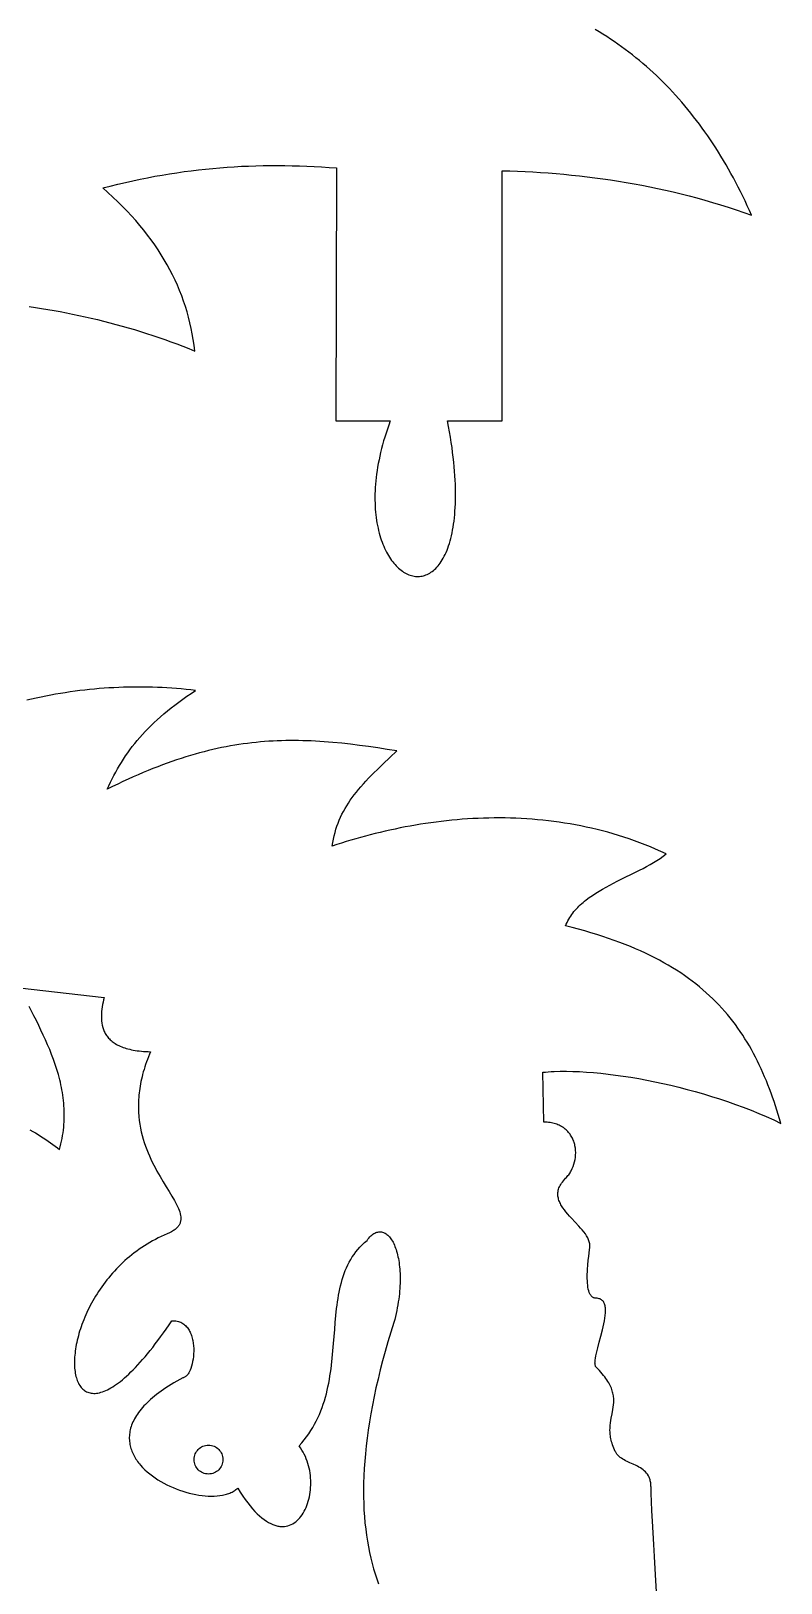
# Model space of a CAD drawing. Extents: x 2 to 372, y 3 to 246.
# Drawn here: x 329.8 to 358.4, y 63.1 to 122.2 of the extents above; entities that cross this region are included whole.
import ezdxf

# ---------------------------------------------------------------- set-up
doc = ezdxf.new("R2010")
doc.units = 0
doc.layers.add('Default_Layer', color=1, linetype='CONTINUOUS')
doc.layers.add('Vetor', color=1, linetype='CONTINUOUS')

msp = doc.modelspace()

# ---------------------------------------------------------------- linework, layer by layer
at = {"layer": 'Default_Layer'}
msp.add_lwpolyline([(337.16, 67.807), (337.157, 67.751), (337.149, 67.697), (337.135, 67.644), (337.117, 67.593), (337.094, 67.545), (337.066, 67.5), (337.035, 67.458), (336.999, 67.419), (336.96, 67.383), (336.918, 67.351), (336.872, 67.324), (336.824, 67.301), (336.774, 67.282), (336.721, 67.269), (336.666, 67.26), (336.61, 67.257), (336.554, 67.26), (336.499, 67.269), (336.447, 67.282), (336.396, 67.301), (336.348, 67.324), (336.303, 67.351), (336.26, 67.383), (336.221, 67.419), (336.186, 67.458), (336.154, 67.5), (336.127, 67.545), (336.103, 67.593), (336.085, 67.644), (336.071, 67.697), (336.063, 67.751), (336.06, 67.807), (336.063, 67.864), (336.071, 67.918), (336.085, 67.971), (336.103, 68.022), (336.127, 68.07), (336.154, 68.115), (336.186, 68.157), (336.221, 68.196), (336.26, 68.232), (336.303, 68.264), (336.348, 68.291), (336.396, 68.314), (336.447, 68.333), (336.499, 68.346), (336.554, 68.355), (336.61, 68.357), (336.666, 68.355), (336.721, 68.346), (336.774, 68.333), (336.824, 68.314), (336.872, 68.291), (336.918, 68.264), (336.96, 68.232), (336.999, 68.196), (337.035, 68.157), (337.066, 68.115), (337.094, 68.07), (337.117, 68.022), (337.135, 67.971), (337.149, 67.918), (337.157, 67.864), (337.16, 67.807)], close=True, dxfattribs=at)
at = {"layer": 'Vetor'}
for points in [[(329.78, 111.75), (330.016, 111.714), (330.251, 111.676), (330.487, 111.636), (330.723, 111.595), (330.96, 111.551), (331.196, 111.505), (331.432, 111.458), (331.668, 111.408), (331.904, 111.356), (332.14, 111.302), (332.376, 111.247), (332.611, 111.189), (332.846, 111.128), (333.081, 111.066), (333.316, 111.002), (333.55, 110.935), (333.784, 110.866), (334.017, 110.795), (334.25, 110.721), (334.483, 110.645), (334.715, 110.567), (334.946, 110.487), (335.176, 110.404), (335.406, 110.319), (335.635, 110.231), (335.863, 110.141), (336.091, 110.048), (336.063, 110.267), (336.031, 110.485), (335.993, 110.7), (335.95, 110.913), (335.903, 111.125), (335.85, 111.334), (335.792, 111.542), (335.73, 111.748), (335.661, 111.953), (335.588, 112.155), (335.51, 112.356), (335.426, 112.556), (335.337, 112.753), (335.242, 112.95), (335.142, 113.144), (335.037, 113.338), (334.926, 113.53), (334.809, 113.72), (334.687, 113.909), (334.56, 114.097), (334.426, 114.284), (334.287, 114.469), (334.143, 114.653), (333.992, 114.836), (333.836, 115.018), (333.674, 115.199), (333.506, 115.379), (333.332, 115.557), (333.153, 115.735), (332.967, 115.912), (332.775, 116.088), (332.578, 116.263), (332.868, 116.337), (333.156, 116.408), (333.443, 116.474), (333.727, 116.538), (334.01, 116.598), (334.291, 116.654), (334.571, 116.707), (334.85, 116.756), (335.127, 116.802), (335.404, 116.845), (335.679, 116.885), (335.954, 116.921), (336.228, 116.954), (336.501, 116.984), (336.775, 117.011), (337.048, 117.035), (337.32, 117.056), (337.593, 117.073), (337.866, 117.088), (338.14, 117.1), (338.413, 117.109), (338.688, 117.115), (338.963, 117.118), (339.239, 117.118), (339.515, 117.116), (339.793, 117.111), (340.073, 117.103), (340.353, 117.093), (340.635, 117.08), (340.919, 117.065), (341.204, 117.047), (341.492, 117.026), (341.457, 107.384), (343.538, 107.384), (343.481, 107.229), (343.427, 107.075), (343.377, 106.923), (343.329, 106.772), (343.285, 106.623), (343.244, 106.476), (343.205, 106.331), (343.17, 106.187), (343.137, 106.045), (343.108, 105.905), (343.081, 105.766), (343.057, 105.629), (343.035, 105.494), (343.016, 105.361), (343, 105.23), (342.986, 105.101), (342.975, 104.973), (342.966, 104.847), (342.959, 104.724), (342.955, 104.602), (342.953, 104.482), (342.954, 104.365), (342.956, 104.249), (342.961, 104.135), (342.968, 104.024), (342.976, 103.914), (342.987, 103.806), (343, 103.701), (343.015, 103.598), (343.031, 103.497), (343.05, 103.398), (343.07, 103.301), (343.091, 103.207), (343.115, 103.115), (343.14, 103.025), (343.167, 102.937), (343.195, 102.852), (343.224, 102.769), (343.255, 102.688), (343.287, 102.61), (343.321, 102.534), (343.356, 102.46), (343.392, 102.389), (343.429, 102.32), (343.468, 102.254), (343.507, 102.19), (343.548, 102.129), (343.589, 102.07), (343.632, 102.014), (343.675, 101.961), (343.719, 101.91), (343.764, 101.861), (343.809, 101.815), (343.855, 101.772), (343.902, 101.732), (343.95, 101.694), (343.998, 101.659), (344.046, 101.627), (344.095, 101.597), (344.144, 101.571), (344.194, 101.547), (344.244, 101.526), (344.294, 101.507), (344.344, 101.492), (344.395, 101.479), (344.445, 101.469), (344.496, 101.463), (344.547, 101.459), (344.597, 101.458), (344.648, 101.46), (344.698, 101.465), (344.748, 101.473), (344.798, 101.485), (344.847, 101.499), (344.896, 101.516), (344.945, 101.537), (344.994, 101.56), (345.041, 101.587), (345.089, 101.617), (345.135, 101.65), (345.181, 101.686), (345.227, 101.725), (345.271, 101.768), (345.315, 101.814), (345.358, 101.863), (345.4, 101.916), (345.442, 101.972), (345.482, 102.031), (345.521, 102.094), (345.559, 102.16), (345.596, 102.229), (345.632, 102.302), (345.666, 102.378), (345.7, 102.458), (345.732, 102.541), (345.762, 102.628), (345.791, 102.719), (345.819, 102.812), (345.845, 102.91), (345.87, 103.011), (345.893, 103.116), (345.914, 103.224), (345.934, 103.336), (345.951, 103.452), (345.967, 103.571), (345.982, 103.694), (345.994, 103.821), (346.004, 103.951), (346.012, 104.086), (346.019, 104.224), (346.023, 104.366), (346.025, 104.512), (346.024, 104.661), (346.022, 104.815), (346.017, 104.972), (346.01, 105.134), (346, 105.299), (345.988, 105.468), (345.974, 105.642), (345.957, 105.819), (345.937, 106), (345.915, 106.185), (345.89, 106.375), (345.862, 106.568), (345.832, 106.766), (345.798, 106.968), (345.762, 107.174), (345.723, 107.384), (347.804, 107.384), (347.804, 116.922), (348.095, 116.913), (348.387, 116.902), (348.679, 116.889), (348.972, 116.873), (349.266, 116.855), (349.56, 116.834), (349.855, 116.811), (350.151, 116.785), (350.447, 116.756), (350.743, 116.725), (351.04, 116.691), (351.338, 116.654), (351.635, 116.614), (351.933, 116.571), (352.231, 116.525), (352.53, 116.476), (352.829, 116.423), (353.128, 116.368), (353.427, 116.309), (353.726, 116.247), (354.025, 116.182), (354.324, 116.113), (354.623, 116.04), (354.922, 115.965), (355.221, 115.885), (355.52, 115.802), (355.819, 115.715), (356.117, 115.624), (356.415, 115.53), (356.713, 115.431), (357.011, 115.329), (357.308, 115.223), (357.225, 115.407), (357.142, 115.589), (357.057, 115.77), (356.971, 115.949), (356.883, 116.125), (356.795, 116.3), (356.705, 116.473), (356.614, 116.644), (356.522, 116.813), (356.428, 116.98), (356.333, 117.145), (356.237, 117.308), (356.14, 117.47), (356.042, 117.629), (355.942, 117.787), (355.841, 117.943), (355.738, 118.096), (355.635, 118.248), (355.53, 118.398), (355.424, 118.547), (355.317, 118.693), (355.208, 118.837), (355.098, 118.98), (354.987, 119.12), (354.875, 119.259), (354.761, 119.396), (354.646, 119.531), (354.53, 119.664), (354.412, 119.796), (354.293, 119.925), (354.173, 120.053), (354.052, 120.178), (353.929, 120.302), (353.805, 120.424), (353.68, 120.544), (353.553, 120.663), (353.425, 120.779), (353.296, 120.894), (353.165, 121.006), (353.034, 121.117), (352.9, 121.226), (352.766, 121.334), (352.63, 121.439), (352.493, 121.543), (352.354, 121.645), (352.215, 121.745), (352.074, 121.843), (351.931, 121.939), (351.787, 122.034), (351.642, 122.126), (351.496, 122.217), (351.348, 122.306)], [(353.678, 62.772), (353.66, 63.198), (353.637, 63.648), (353.611, 64.11), (353.583, 64.573), (353.53, 65.458), (353.508, 65.858), (353.49, 66.214), (353.478, 66.517), (353.475, 66.644), (353.474, 66.754), (353.473, 66.799), (353.471, 66.842), (353.467, 66.883), (353.462, 66.923), (353.455, 66.961), (353.447, 66.998), (353.438, 67.034), (353.427, 67.068), (353.415, 67.1), (353.402, 67.132), (353.388, 67.162), (353.373, 67.191), (353.34, 67.245), (353.302, 67.295), (353.261, 67.341), (353.217, 67.383), (353.17, 67.422), (353.12, 67.458), (353.068, 67.492), (353.015, 67.523), (352.96, 67.553), (352.903, 67.581), (352.788, 67.634), (352.672, 67.685), (352.559, 67.737), (352.503, 67.765), (352.449, 67.794), (352.398, 67.824), (352.348, 67.857), (352.301, 67.892), (352.256, 67.93), (352.215, 67.971), (352.177, 68.015), (352.144, 68.063), (352.128, 68.089), (352.114, 68.116), (352.084, 68.181), (352.056, 68.245), (352.031, 68.308), (352.009, 68.369), (351.99, 68.429), (351.973, 68.487), (351.958, 68.545), (351.945, 68.601), (351.935, 68.656), (351.927, 68.71), (351.92, 68.763), (351.915, 68.815), (351.912, 68.866), (351.91, 68.916), (351.912, 69.014), (351.918, 69.109), (351.928, 69.201), (351.941, 69.292), (351.956, 69.38), (351.99, 69.552), (352.023, 69.721), (352.037, 69.806), (352.047, 69.89), (352.054, 69.976), (352.056, 70.063), (352.055, 70.106), (352.052, 70.151), (352.048, 70.196), (352.042, 70.241), (352.034, 70.287), (352.024, 70.333), (352.012, 70.38), (351.998, 70.428), (351.982, 70.477), (351.963, 70.526), (351.942, 70.576), (351.918, 70.627), (351.891, 70.679), (351.861, 70.732), (351.829, 70.786), (351.793, 70.841), (351.755, 70.898), (351.713, 70.955), (351.667, 71.014), (351.618, 71.073), (351.566, 71.135), (351.51, 71.197), (351.45, 71.261), (351.386, 71.326), (351.373, 71.342), (351.363, 71.36), (351.354, 71.381), (351.348, 71.404), (351.343, 71.43), (351.34, 71.459), (351.339, 71.49), (351.34, 71.523), (351.346, 71.596), (351.357, 71.677), (351.373, 71.765), (351.393, 71.86), (351.416, 71.96), (351.442, 72.065), (351.501, 72.286), (351.563, 72.516), (351.622, 72.749), (351.65, 72.865), (351.675, 72.979), (351.696, 73.091), (351.714, 73.199), (351.728, 73.303), (351.736, 73.403), (351.738, 73.451), (351.738, 73.497), (351.737, 73.541), (351.734, 73.584), (351.729, 73.625), (351.723, 73.664), (351.714, 73.701), (351.703, 73.736), (351.691, 73.769), (351.676, 73.799), (351.658, 73.827), (351.639, 73.852), (351.617, 73.875), (351.592, 73.895), (351.565, 73.913), (351.535, 73.927), (351.502, 73.938), (351.466, 73.947), (351.427, 73.952), (351.386, 73.953), (351.359, 73.955), (351.334, 73.959), (351.31, 73.965), (351.287, 73.974), (351.265, 73.985), (351.245, 73.998), (351.226, 74.014), (351.208, 74.031), (351.191, 74.051), (351.175, 74.072), (351.161, 74.096), (351.147, 74.121), (351.134, 74.148), (351.123, 74.176), (351.102, 74.238), (351.085, 74.305), (351.071, 74.377), (351.061, 74.453), (351.053, 74.533), (351.048, 74.616), (351.045, 74.702), (351.045, 74.789), (351.046, 74.878), (351.049, 74.967), (351.054, 75.056), (351.066, 75.231), (351.082, 75.399), (351.099, 75.554), (351.13, 75.806), (351.139, 75.893), (351.143, 75.948), (351.142, 75.986), (351.138, 76.025), (351.131, 76.063), (351.121, 76.102), (351.11, 76.14), (351.096, 76.178), (351.08, 76.216), (351.062, 76.254), (351.041, 76.292), (351.02, 76.33), (350.971, 76.405), (350.916, 76.481), (350.856, 76.556), (350.791, 76.631), (350.724, 76.706), (350.582, 76.858), (350.438, 77.01), (350.368, 77.087), (350.299, 77.164), (350.234, 77.242), (350.172, 77.32), (350.115, 77.399), (350.064, 77.479), (350.041, 77.52), (350.02, 77.56), (350, 77.601), (349.983, 77.642), (349.967, 77.683), (349.954, 77.725), (349.943, 77.766), (349.934, 77.808), (349.928, 77.851), (349.925, 77.893), (349.925, 77.936), (349.927, 77.98), (349.932, 78.023), (349.941, 78.067), (349.952, 78.111), (349.967, 78.156), (349.986, 78.201), (350.008, 78.246), (350.033, 78.292), (350.063, 78.338), (350.096, 78.384), (350.133, 78.431), (350.175, 78.478), (350.22, 78.526), (350.252, 78.558), (350.282, 78.592), (350.31, 78.627), (350.338, 78.662), (350.364, 78.699), (350.388, 78.736), (350.412, 78.774), (350.434, 78.814), (350.474, 78.894), (350.509, 78.976), (350.539, 79.061), (350.563, 79.148), (350.581, 79.236), (350.594, 79.324), (350.602, 79.413), (350.604, 79.503), (350.6, 79.591), (350.59, 79.679), (350.575, 79.766), (350.565, 79.809), (350.554, 79.852), (350.542, 79.894), (350.527, 79.935), (350.512, 79.976), (350.495, 80.016), (350.476, 80.055), (350.456, 80.094), (350.435, 80.132), (350.412, 80.169), (350.387, 80.205), (350.361, 80.24), (350.333, 80.274), (350.304, 80.307), (350.274, 80.339), (350.242, 80.37), (350.208, 80.399), (350.173, 80.428), (350.136, 80.455), (350.098, 80.48), (350.058, 80.505), (350.016, 80.527), (349.973, 80.548), (349.929, 80.568), (349.882, 80.586), (349.835, 80.602), (349.785, 80.617), (349.734, 80.63), (349.682, 80.641), (349.628, 80.65), (349.572, 80.657), (349.515, 80.662), (349.456, 80.665), (349.395, 80.666), (349.346, 82.564), (349.451, 82.573), (349.558, 82.582), (349.667, 82.589), (349.779, 82.595), (350.009, 82.602), (350.249, 82.603), (350.496, 82.599), (350.751, 82.589), (351.014, 82.574), (351.283, 82.554), (351.558, 82.528), (351.839, 82.497), (352.125, 82.461), (352.416, 82.42), (352.711, 82.374), (353.009, 82.323), (353.311, 82.267), (353.616, 82.206), (353.922, 82.14), (354.23, 82.069), (354.539, 81.994), (354.849, 81.914), (355.159, 81.83), (355.468, 81.741), (355.777, 81.647), (356.084, 81.55), (356.389, 81.448), (356.691, 81.341), (356.991, 81.231), (357.287, 81.116), (357.579, 80.998), (357.867, 80.875), (358.149, 80.748), (358.426, 80.618), (358.376, 80.787), (358.325, 80.955), (358.273, 81.121), (358.22, 81.286), (358.165, 81.449), (358.109, 81.611), (358.051, 81.771), (357.992, 81.93), (357.931, 82.087), (357.869, 82.242), (357.804, 82.396), (357.739, 82.548), (357.671, 82.699), (357.601, 82.848), (357.529, 82.995), (357.456, 83.141), (357.38, 83.285), (357.302, 83.428), (357.222, 83.569), (357.139, 83.708), (357.054, 83.846), (356.967, 83.982), (356.877, 84.116), (356.785, 84.249), (356.69, 84.38), (356.592, 84.51), (356.491, 84.638), (356.388, 84.764), (356.281, 84.888), (356.172, 85.011), (356.06, 85.132), (355.944, 85.251), (355.826, 85.369), (355.704, 85.485), (355.579, 85.599), (355.45, 85.712), (355.318, 85.822), (355.183, 85.931), (355.044, 86.039), (354.901, 86.144), (354.755, 86.248), (354.605, 86.35), (354.451, 86.451), (354.293, 86.549), (354.132, 86.646), (353.966, 86.741), (353.796, 86.834), (353.622, 86.926), (353.444, 87.015), (353.261, 87.103), (353.074, 87.189), (352.883, 87.274), (352.687, 87.356), (352.487, 87.437), (352.282, 87.516), (352.072, 87.593), (351.857, 87.668), (351.638, 87.741), (351.414, 87.813), (351.185, 87.882), (350.951, 87.95), (350.712, 88.016), (350.467, 88.08), (350.218, 88.142), (350.245, 88.208), (350.275, 88.273), (350.306, 88.336), (350.34, 88.398), (350.376, 88.458), (350.414, 88.517), (350.453, 88.575), (350.495, 88.631), (350.538, 88.686), (350.584, 88.74), (350.63, 88.793), (350.679, 88.845), (350.729, 88.895), (350.78, 88.945), (350.833, 88.993), (350.888, 89.041), (350.943, 89.087), (351.001, 89.133), (351.118, 89.222), (351.241, 89.308), (351.367, 89.39), (351.497, 89.47), (351.63, 89.548), (351.765, 89.624), (351.903, 89.698), (352.043, 89.77), (352.184, 89.842), (352.469, 89.982), (352.754, 90.122), (353.034, 90.263), (353.172, 90.334), (353.308, 90.407), (353.441, 90.481), (353.571, 90.557), (353.697, 90.635), (353.82, 90.716), (353.937, 90.799), (354.05, 90.885), (353.851, 90.977), (353.651, 91.066), (353.451, 91.151), (353.249, 91.233), (353.048, 91.311), (352.845, 91.385), (352.643, 91.457), (352.439, 91.525), (352.236, 91.59), (352.031, 91.651), (351.827, 91.71), (351.622, 91.765), (351.417, 91.817), (351.211, 91.865), (351.005, 91.911), (350.8, 91.954), (350.593, 91.994), (350.387, 92.031), (350.181, 92.064), (349.974, 92.095), (349.768, 92.124), (349.561, 92.149), (349.355, 92.172), (349.148, 92.191), (348.942, 92.209), (348.736, 92.223), (348.53, 92.235), (348.324, 92.244), (348.118, 92.251), (347.913, 92.256), (347.707, 92.257), (347.503, 92.257), (347.298, 92.254), (347.094, 92.249), (346.891, 92.241), (346.687, 92.231), (346.485, 92.219), (346.283, 92.205), (346.081, 92.188), (345.88, 92.17), (345.68, 92.149), (345.48, 92.126), (345.281, 92.102), (345.083, 92.075), (344.886, 92.046), (344.689, 92.016), (344.493, 91.984), (344.298, 91.949), (344.104, 91.913), (343.911, 91.876), (343.719, 91.836), (343.527, 91.795), (343.337, 91.753), (343.148, 91.708), (342.96, 91.663), (342.773, 91.615), (342.588, 91.566), (342.403, 91.516), (342.22, 91.465), (342.038, 91.412), (341.858, 91.357), (341.678, 91.302), (341.5, 91.245), (341.324, 91.187), (341.346, 91.321), (341.372, 91.452), (341.401, 91.58), (341.433, 91.704), (341.468, 91.826), (341.507, 91.945), (341.55, 92.061), (341.595, 92.175), (341.645, 92.287), (341.697, 92.398), (341.753, 92.506), (341.813, 92.614), (341.876, 92.72), (341.943, 92.825), (342.014, 92.93), (342.088, 93.034), (342.165, 93.137), (342.247, 93.241), (342.332, 93.345), (342.421, 93.449), (342.513, 93.554), (342.609, 93.66), (342.71, 93.767), (342.814, 93.875), (342.921, 93.984), (343.033, 94.095), (343.268, 94.324), (343.519, 94.562), (343.786, 94.811), (343.423, 94.87), (343.065, 94.926), (342.713, 94.977), (342.367, 95.024), (342.025, 95.067), (341.686, 95.104), (341.352, 95.136), (341.021, 95.163), (340.692, 95.183), (340.528, 95.191), (340.365, 95.198), (340.203, 95.202), (340.04, 95.206), (339.878, 95.207), (339.716, 95.207), (339.555, 95.205), (339.393, 95.201), (339.232, 95.195), (339.071, 95.188), (338.909, 95.178), (338.748, 95.167), (338.586, 95.153), (338.424, 95.138), (338.261, 95.12), (338.099, 95.1), (337.936, 95.079), (337.772, 95.055), (337.608, 95.028), (337.443, 95), (337.278, 94.969), (337.112, 94.936), (336.945, 94.901), (336.777, 94.863), (336.608, 94.823), (336.439, 94.78), (336.268, 94.735), (336.096, 94.687), (335.923, 94.637), (335.749, 94.584), (335.574, 94.528), (335.397, 94.47), (335.219, 94.409), (335.04, 94.345), (334.859, 94.279), (334.676, 94.209), (334.492, 94.137), (334.306, 94.062), (334.118, 93.983), (333.929, 93.902), (333.737, 93.818), (333.544, 93.731), (333.349, 93.64), (333.151, 93.547), (332.952, 93.45), (332.75, 93.35), (332.811, 93.484), (332.874, 93.616), (332.938, 93.746), (333.004, 93.875), (333.073, 94.003), (333.143, 94.128), (333.216, 94.253), (333.291, 94.376), (333.369, 94.498), (333.449, 94.619), (333.532, 94.739), (333.618, 94.858), (333.707, 94.975), (333.799, 95.092), (333.894, 95.208), (333.993, 95.323), (334.095, 95.438), (334.2, 95.552), (334.309, 95.665), (334.422, 95.778), (334.539, 95.89), (334.66, 96.002), (334.785, 96.114), (334.914, 96.225), (335.048, 96.337), (335.186, 96.448), (335.329, 96.559), (335.476, 96.67), (335.629, 96.781), (335.786, 96.893), (335.948, 97.004), (336.116, 97.116), (335.935, 97.137), (335.754, 97.156), (335.573, 97.173), (335.391, 97.188), (335.209, 97.202), (335.027, 97.213), (334.844, 97.223), (334.661, 97.231), (334.477, 97.238), (334.294, 97.242), (334.11, 97.245), (333.926, 97.245), (333.742, 97.244), (333.557, 97.241), (333.373, 97.236), (333.188, 97.229), (333.003, 97.221), (332.818, 97.21), (332.633, 97.198), (332.448, 97.184), (332.263, 97.168), (332.078, 97.15), (331.893, 97.13), (331.708, 97.108), (331.523, 97.084), (331.338, 97.059), (331.153, 97.031), (330.969, 97.002), (330.784, 96.97), (330.6, 96.937), (330.415, 96.902), (330.231, 96.865), (330.048, 96.826), (329.864, 96.785), (329.681, 96.742)], [(329.413, 85.78), (332.633, 85.417), (332.611, 85.328), (332.591, 85.239), (332.574, 85.149), (332.558, 85.059), (332.545, 84.969), (332.536, 84.88), (332.529, 84.79), (332.527, 84.702), (332.528, 84.614), (332.534, 84.528), (332.545, 84.442), (332.56, 84.359), (332.581, 84.277), (332.594, 84.237), (332.607, 84.197), (332.623, 84.158), (332.64, 84.12), (332.658, 84.082), (332.678, 84.044), (332.7, 84.008), (332.724, 83.972), (332.749, 83.937), (332.776, 83.902), (332.804, 83.868), (332.835, 83.836), (332.867, 83.804), (332.902, 83.772), (332.938, 83.742), (332.976, 83.713), (333.017, 83.684), (333.059, 83.657), (333.104, 83.63), (333.15, 83.605), (333.199, 83.58), (333.25, 83.557), (333.304, 83.534), (333.36, 83.513), (333.418, 83.493), (333.478, 83.475), (333.541, 83.457), (333.607, 83.441), (333.675, 83.426), (333.745, 83.412), (333.818, 83.399), (333.894, 83.388), (333.972, 83.378), (334.054, 83.37), (334.137, 83.363), (334.224, 83.358), (334.314, 83.354), (334.406, 83.351), (334.363, 83.252), (334.323, 83.153), (334.284, 83.055), (334.248, 82.959), (334.214, 82.863), (334.183, 82.767), (334.153, 82.673), (334.126, 82.58), (334.1, 82.487), (334.077, 82.395), (334.055, 82.305), (334.036, 82.215), (334.018, 82.125), (334.002, 82.037), (333.988, 81.949), (333.976, 81.863), (333.966, 81.777), (333.957, 81.692), (333.95, 81.608), (333.944, 81.524), (333.94, 81.441), (333.938, 81.36), (333.937, 81.279), (333.938, 81.198), (333.944, 81.04), (333.955, 80.885), (333.972, 80.733), (333.993, 80.584), (334.019, 80.438), (334.05, 80.295), (334.084, 80.155), (334.122, 80.018), (334.164, 79.884), (334.208, 79.753), (334.256, 79.625), (334.306, 79.499), (334.359, 79.376), (334.413, 79.256), (334.469, 79.139), (334.527, 79.024), (334.585, 78.912), (334.645, 78.803), (334.705, 78.696), (334.765, 78.592), (334.885, 78.39), (335.002, 78.199), (335.113, 78.017), (335.218, 77.845), (335.313, 77.682), (335.356, 77.603), (335.395, 77.527), (335.431, 77.453), (335.463, 77.381), (335.491, 77.311), (335.515, 77.243), (335.533, 77.177), (335.547, 77.113), (335.555, 77.051), (335.557, 76.991), (335.556, 76.962), (335.553, 76.933), (335.549, 76.905), (335.544, 76.877), (335.536, 76.85), (335.527, 76.822), (335.516, 76.796), (335.504, 76.77), (335.49, 76.744), (335.473, 76.719), (335.455, 76.694), (335.436, 76.67), (335.414, 76.646), (335.39, 76.622), (335.364, 76.599), (335.336, 76.576), (335.306, 76.554), (335.274, 76.532), (335.203, 76.489), (335.124, 76.448), (335.035, 76.409), (334.92, 76.359), (334.806, 76.308), (334.695, 76.254), (334.586, 76.198), (334.478, 76.14), (334.373, 76.081), (334.269, 76.019), (334.168, 75.955), (334.068, 75.89), (333.971, 75.823), (333.875, 75.754), (333.781, 75.684), (333.69, 75.612), (333.6, 75.539), (333.512, 75.464), (333.426, 75.388), (333.342, 75.311), (333.26, 75.232), (333.18, 75.153), (333.101, 75.072), (333.025, 74.99), (332.95, 74.907), (332.878, 74.823), (332.807, 74.739), (332.739, 74.653), (332.672, 74.567), (332.607, 74.48), (332.544, 74.393), (332.483, 74.305), (332.423, 74.216), (332.366, 74.127), (332.31, 74.038), (332.257, 73.948), (332.205, 73.858), (332.155, 73.768), (332.107, 73.678), (332.061, 73.588), (332.016, 73.498), (331.974, 73.408), (331.933, 73.318), (331.895, 73.228), (331.858, 73.138), (331.823, 73.049), (331.789, 72.96), (331.758, 72.871), (331.728, 72.783), (331.7, 72.696), (331.675, 72.609), (331.65, 72.523), (331.628, 72.438), (331.608, 72.353), (331.589, 72.269), (331.572, 72.186), (331.557, 72.105), (331.544, 72.024), (331.532, 71.944), (331.523, 71.866), (331.515, 71.788), (331.509, 71.712), (331.504, 71.638), (331.502, 71.564), (331.501, 71.493), (331.502, 71.422), (331.505, 71.354), (331.51, 71.287), (331.516, 71.222), (331.524, 71.158), (331.534, 71.097), (331.545, 71.037), (331.559, 70.979), (331.574, 70.923), (331.591, 70.87), (331.609, 70.818), (331.63, 70.769), (331.652, 70.722), (331.675, 70.678), (331.701, 70.635), (331.728, 70.595), (331.757, 70.558), (331.788, 70.524), (331.82, 70.492), (331.854, 70.462), (331.89, 70.436), (331.928, 70.412), (331.967, 70.391), (332.008, 70.373), (332.05, 70.358), (332.095, 70.346), (332.141, 70.338), (332.188, 70.332), (332.238, 70.33), (332.289, 70.331), (332.341, 70.336), (332.396, 70.344), (332.452, 70.355), (332.51, 70.37), (332.569, 70.389), (332.63, 70.411), (332.693, 70.437), (332.757, 70.467), (332.823, 70.5), (332.891, 70.538), (332.96, 70.58), (333.031, 70.625), (333.103, 70.675), (333.177, 70.729), (333.253, 70.788), (333.331, 70.85), (333.41, 70.917), (333.49, 70.988), (333.573, 71.064), (333.656, 71.145), (333.742, 71.23), (333.829, 71.319), (333.918, 71.414), (334.008, 71.513), (334.1, 71.617), (334.193, 71.726), (334.288, 71.84), (334.385, 71.959), (334.483, 72.083), (334.583, 72.212), (334.684, 72.346), (334.787, 72.486), (334.892, 72.631), (334.998, 72.782), (335.106, 72.938), (335.215, 73.099), (335.269, 73.099), (335.321, 73.096), (335.371, 73.09), (335.418, 73.081), (335.464, 73.07), (335.508, 73.055), (335.55, 73.038), (335.59, 73.018), (335.628, 72.996), (335.664, 72.971), (335.698, 72.944), (335.731, 72.915), (335.762, 72.884), (335.791, 72.851), (335.818, 72.816), (335.844, 72.78), (335.868, 72.742), (335.89, 72.702), (335.911, 72.661), (335.93, 72.618), (335.947, 72.574), (335.963, 72.529), (335.978, 72.483), (335.991, 72.436), (336.002, 72.388), (336.013, 72.34), (336.029, 72.241), (336.04, 72.14), (336.046, 72.038), (336.047, 71.936), (336.043, 71.834), (336.035, 71.734), (336.022, 71.636), (336.006, 71.541), (335.986, 71.45), (335.963, 71.364), (335.936, 71.283), (335.906, 71.208), (335.873, 71.14), (335.856, 71.109), (335.838, 71.08), (335.819, 71.053), (335.8, 71.028), (335.781, 71.006), (335.76, 70.986), (335.74, 70.969), (335.719, 70.954), (335.697, 70.942), (335.675, 70.933), (335.653, 70.927), (335.63, 70.924), (335.513, 70.86), (335.4, 70.796), (335.291, 70.733), (335.186, 70.669), (335.084, 70.605), (334.986, 70.542), (334.892, 70.478), (334.802, 70.415), (334.716, 70.351), (334.633, 70.288), (334.553, 70.225), (334.477, 70.162), (334.405, 70.099), (334.336, 70.036), (334.27, 69.974), (334.208, 69.911), (334.149, 69.849), (334.093, 69.787), (334.04, 69.725), (333.991, 69.664), (333.945, 69.603), (333.902, 69.541), (333.861, 69.481), (333.824, 69.42), (333.79, 69.36), (333.759, 69.3), (333.73, 69.24), (333.704, 69.18), (333.681, 69.121), (333.661, 69.062), (333.644, 69.004), (333.629, 68.946), (333.616, 68.888), (333.607, 68.831), (333.599, 68.774), (333.594, 68.717), (333.592, 68.661), (333.592, 68.605), (333.594, 68.55), (333.599, 68.495), (333.606, 68.441), (333.614, 68.387), (333.626, 68.333), (333.639, 68.28), (333.654, 68.228), (333.671, 68.176), (333.691, 68.124), (333.712, 68.073), (333.735, 68.023), (333.76, 67.973), (333.786, 67.924), (333.815, 67.875), (333.845, 67.827), (333.877, 67.779), (333.91, 67.733), (333.945, 67.686), (333.981, 67.641), (334.019, 67.596), (334.1, 67.508), (334.185, 67.422), (334.276, 67.34), (334.371, 67.26), (334.471, 67.184), (334.574, 67.11), (334.682, 67.04), (334.792, 66.972), (334.906, 66.909), (335.022, 66.848), (335.14, 66.791), (335.26, 66.738), (335.382, 66.689), (335.504, 66.643), (335.628, 66.601), (335.752, 66.563), (335.876, 66.529), (336, 66.5), (336.123, 66.474), (336.245, 66.453), (336.366, 66.437), (336.486, 66.424), (336.603, 66.417), (336.718, 66.414), (336.83, 66.416), (336.939, 66.423), (337.044, 66.435), (337.146, 66.451), (337.195, 66.462), (337.244, 66.473), (337.291, 66.486), (337.337, 66.501), (337.381, 66.516), (337.425, 66.533), (337.467, 66.551), (337.508, 66.571), (337.547, 66.592), (337.585, 66.614), (337.622, 66.638), (337.657, 66.663), (337.69, 66.69), (337.722, 66.718), (337.819, 66.563), (337.915, 66.418), (338.01, 66.282), (338.104, 66.156), (338.198, 66.039), (338.289, 65.931), (338.38, 65.832), (338.47, 65.741), (338.558, 65.659), (338.645, 65.585), (338.731, 65.52), (338.816, 65.462), (338.898, 65.411), (338.98, 65.369), (339.06, 65.333), (339.099, 65.318), (339.138, 65.304), (339.177, 65.293), (339.215, 65.283), (339.252, 65.274), (339.29, 65.268), (339.327, 65.262), (339.363, 65.259), (339.399, 65.257), (339.434, 65.257), (339.469, 65.258), (339.504, 65.26), (339.572, 65.27), (339.637, 65.285), (339.701, 65.306), (339.763, 65.331), (339.823, 65.362), (339.88, 65.398), (339.936, 65.439), (339.989, 65.484), (340.04, 65.533), (340.088, 65.586), (340.134, 65.643), (340.178, 65.704), (340.219, 65.769), (340.258, 65.836), (340.294, 65.907), (340.328, 65.98), (340.358, 66.056), (340.387, 66.135), (340.412, 66.216), (340.434, 66.299), (340.454, 66.384), (340.471, 66.471), (340.485, 66.559), (340.495, 66.648), (340.503, 66.739), (340.508, 66.83), (340.509, 66.922), (340.507, 67.015), (340.502, 67.107), (340.494, 67.2), (340.482, 67.293), (340.467, 67.386), (340.448, 67.478), (340.426, 67.569), (340.4, 67.66), (340.371, 67.749), (340.338, 67.837), (340.301, 67.923), (340.26, 68.008), (340.216, 68.091), (340.168, 68.172), (340.116, 68.251), (340.06, 68.327), (340.161, 68.44), (340.256, 68.554), (340.345, 68.671), (340.43, 68.789), (340.509, 68.909), (340.584, 69.03), (340.654, 69.153), (340.719, 69.277), (340.78, 69.403), (340.837, 69.53), (340.89, 69.659), (340.939, 69.788), (340.985, 69.919), (341.027, 70.05), (341.066, 70.183), (341.102, 70.316), (341.134, 70.45), (341.164, 70.585), (341.192, 70.72), (341.217, 70.856), (341.24, 70.992), (341.261, 71.129), (341.28, 71.266), (341.298, 71.403), (341.328, 71.677), (341.354, 71.951), (341.377, 72.225), (341.398, 72.497), (341.419, 72.767), (341.441, 73.035), (341.465, 73.299), (341.493, 73.56), (341.509, 73.688), (341.527, 73.816), (341.546, 73.942), (341.567, 74.067), (341.59, 74.19), (341.615, 74.312), (341.643, 74.432), (341.673, 74.55), (341.706, 74.667), (341.742, 74.782), (341.781, 74.895), (341.824, 75.006), (341.869, 75.115), (341.919, 75.222), (341.972, 75.327), (342.029, 75.429), (342.09, 75.529), (342.156, 75.626), (342.226, 75.721), (342.301, 75.814), (342.381, 75.903), (342.466, 75.99), (342.556, 76.074), (342.651, 76.156), (342.688, 76.205), (342.726, 76.25), (342.763, 76.291), (342.801, 76.328), (342.838, 76.361), (342.876, 76.391), (342.913, 76.416), (342.951, 76.437), (342.988, 76.455), (343.025, 76.469), (343.062, 76.479), (343.098, 76.485), (343.135, 76.488), (343.171, 76.488), (343.206, 76.484), (343.241, 76.476), (343.276, 76.465), (343.31, 76.451), (343.344, 76.433), (343.377, 76.412), (343.41, 76.388), (343.442, 76.361), (343.473, 76.331), (343.503, 76.298), (343.533, 76.261), (343.562, 76.222), (343.59, 76.18), (343.617, 76.135), (343.643, 76.087), (343.668, 76.036), (343.693, 75.983), (343.716, 75.927), (343.738, 75.868), (343.759, 75.807), (343.779, 75.744), (343.798, 75.678), (343.815, 75.609), (343.831, 75.538), (343.846, 75.465), (343.86, 75.39), (343.872, 75.312), (343.882, 75.233), (343.892, 75.151), (343.899, 75.067), (343.905, 74.981), (343.91, 74.893), (343.913, 74.803), (343.914, 74.712), (343.913, 74.618), (343.911, 74.523), (343.907, 74.426), (343.901, 74.328), (343.894, 74.227), (343.884, 74.126), (343.872, 74.022), (343.859, 73.918), (343.843, 73.812), (343.826, 73.704), (343.806, 73.595), (343.784, 73.485), (343.76, 73.374), (343.734, 73.262), (343.705, 73.148), (343.674, 73.033), (343.557, 72.659), (343.446, 72.291), (343.343, 71.928), (343.246, 71.572), (343.155, 71.221), (343.071, 70.877), (342.993, 70.538), (342.921, 70.205), (342.856, 69.877), (342.796, 69.556), (342.743, 69.24), (342.695, 68.929), (342.653, 68.625), (342.617, 68.326), (342.587, 68.032), (342.562, 67.744), (342.543, 67.461), (342.529, 67.184), (342.52, 66.912), (342.517, 66.645), (342.518, 66.384), (342.525, 66.128), (342.536, 65.878), (342.553, 65.632), (342.574, 65.392), (342.6, 65.156), (342.63, 64.926), (342.665, 64.701), (342.704, 64.481), (342.747, 64.266), (342.795, 64.055), (342.847, 63.85), (342.903, 63.65), (342.963, 63.454), (343.027, 63.263), (343.094, 63.077)], [(329.805, 80.372), (329.91, 80.314), (330.012, 80.255), (330.113, 80.195), (330.212, 80.133), (330.309, 80.071), (330.405, 80.008), (330.498, 79.944), (330.589, 79.879), (330.678, 79.814), (330.766, 79.749), (330.85, 79.684), (330.933, 79.618), (330.962, 79.726), (330.989, 79.833), (331.012, 79.94), (331.034, 80.047), (331.052, 80.153), (331.068, 80.259), (331.082, 80.364), (331.093, 80.468), (331.102, 80.573), (331.109, 80.677), (331.113, 80.78), (331.115, 80.883), (331.115, 80.986), (331.113, 81.088), (331.109, 81.19), (331.103, 81.291), (331.094, 81.392), (331.084, 81.492), (331.072, 81.593), (331.059, 81.692), (331.043, 81.792), (331.026, 81.891), (331.007, 81.99), (330.986, 82.088), (330.964, 82.186), (330.941, 82.283), (330.889, 82.478), (330.832, 82.67), (330.77, 82.862), (330.703, 83.052), (330.632, 83.241), (330.558, 83.429), (330.479, 83.616), (330.398, 83.801), (330.314, 83.986), (330.227, 84.169), (330.139, 84.351), (330.05, 84.533), (329.959, 84.713), (329.775, 85.072)]]:
    msp.add_lwpolyline(points, dxfattribs=at)

doc.saveas('drawing.dxf')
